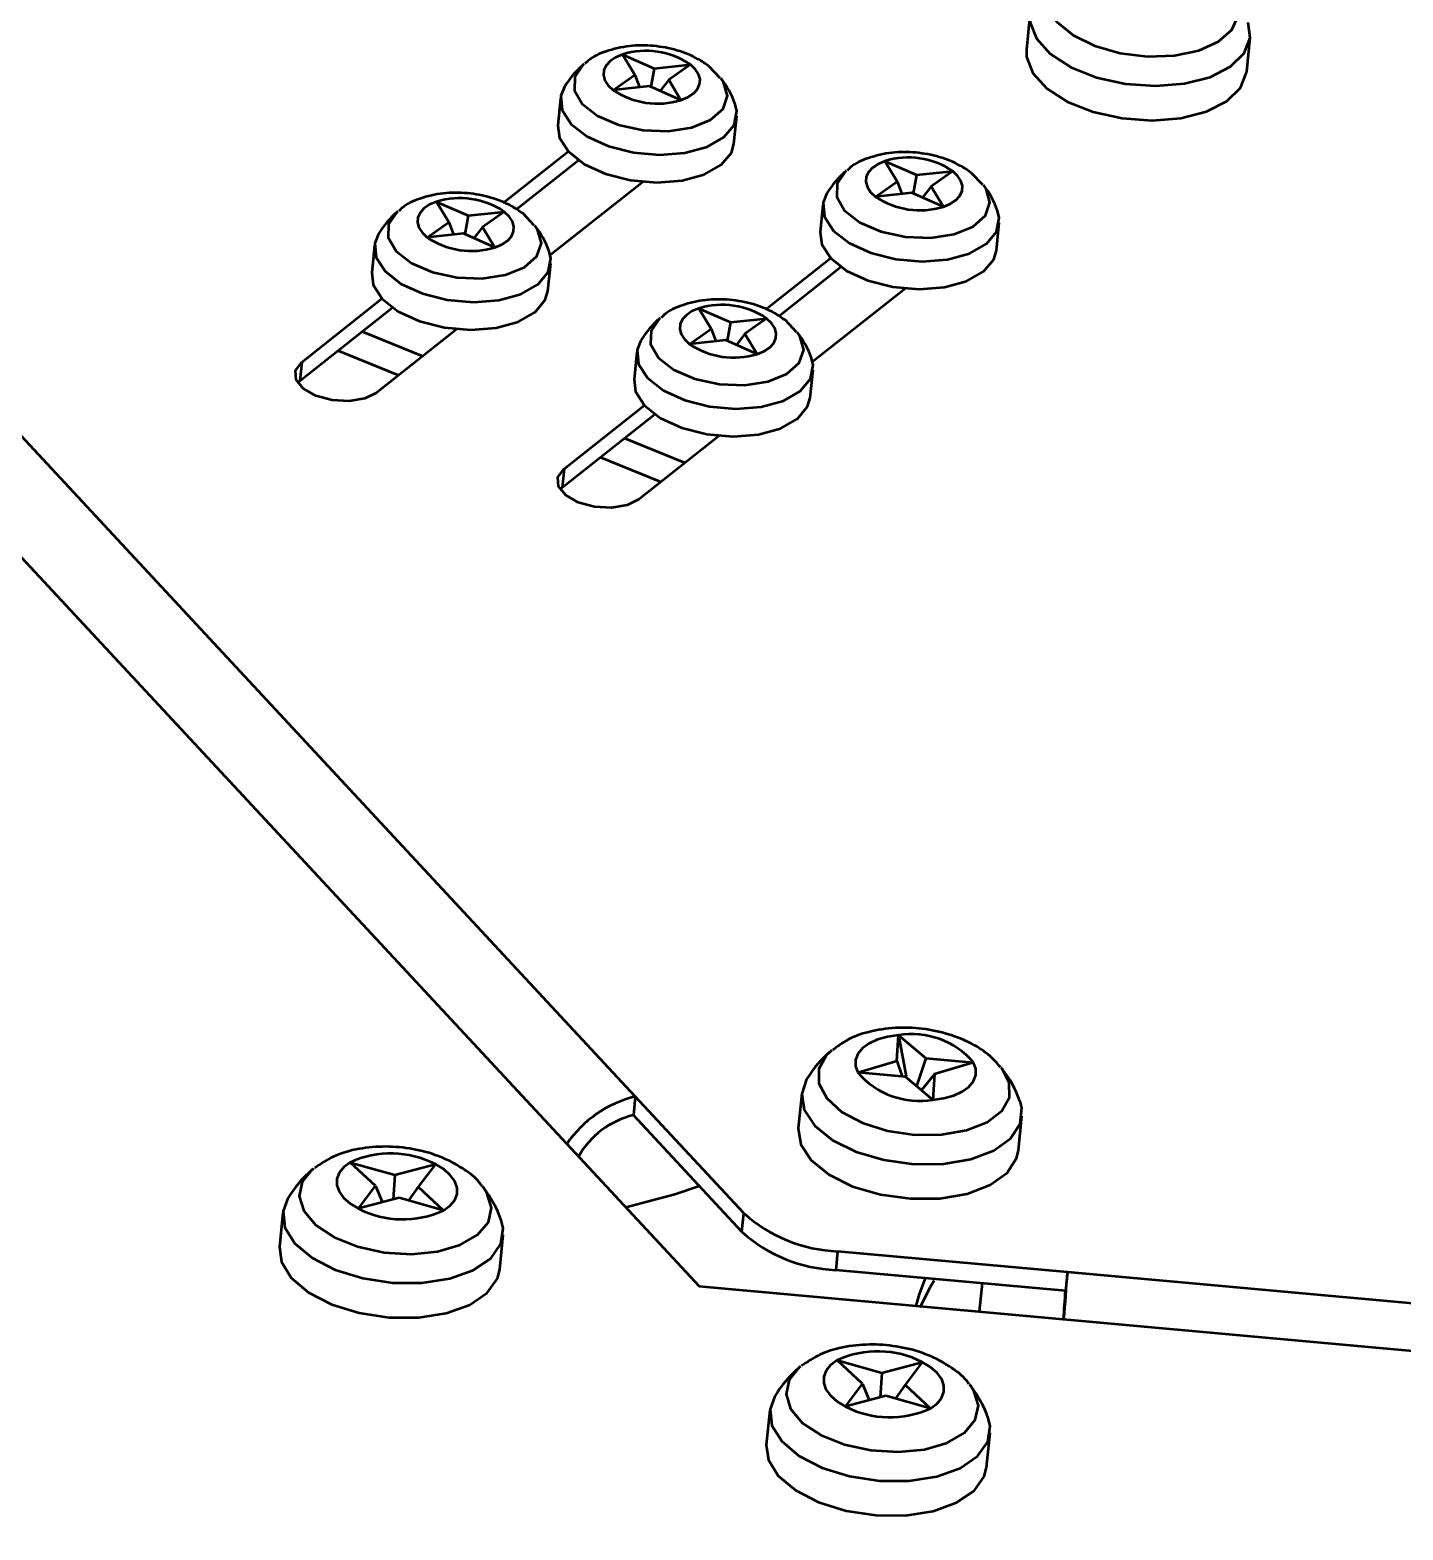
# Model space of a CAD drawing. Header units: millimetres. Extents: x 263 to 2983, y 441 to 2500.
# Drawn here: x 1690 to 1752, y 1827.3 to 1895.1 of the extents above; entities that cross this region are included whole.
import ezdxf

# ---------------------------------------------------------------- set-up
doc = ezdxf.new("R2010")
doc.units = ezdxf.units.MM
doc.header["$LTSCALE"] = 0.5
doc.layers.add('BOL', color=7, linetype='Continuous', lineweight=50)

msp = doc.modelspace()

# ---------------------------------------------------------------- linework, layer by layer
at = {"layer": 'BOL'}
for p, q in [((1663.596, 1899.196), (1720.176, 1838.337)), ((1735.123, 1895.774), (1734.963, 1894.213)), ((1744.91, 1893.191), (1745.071, 1894.751)), ((1717.276, 1893.065), (1716.723, 1893.984)), ((1716.723, 1893.984), (1718.146, 1893.355)), ((1718.146, 1893.355), (1717.996, 1892.523)), ((1718.146, 1893.355), (1719.782, 1893.532)), ((1719.782, 1893.532), (1718.805, 1892.839)), ((1721.135, 1892.914), (1720.629, 1893.445)), ((1716.299, 1892.373), (1717.276, 1893.065)), ((1717.276, 1893.065), (1717.485, 1892.501)), ((1718.805, 1892.839), (1718.415, 1892.338)), ((1718.805, 1892.839), (1719.358, 1891.921)), ((1717.297, 1846.907), (1674.962, 1892.444)), ((1713.923, 1892.015), (1713.794, 1890.766)), ((1717.934, 1892.55), (1716.299, 1892.373)), ((1719.358, 1891.921), (1717.934, 1892.55)), ((1721.753, 1889.948), (1721.881, 1891.196)), ((1711.328, 1887.284), (1714.261, 1889.605)), ((1711.928, 1886.986), (1714.728, 1889.201)), ((1729.126, 1888.247), (1728.573, 1889.166)), ((1728.573, 1889.166), (1729.997, 1888.537)), ((1729.997, 1888.537), (1731.632, 1888.714)), ((1731.632, 1888.714), (1730.656, 1888.021)), ((1732.986, 1888.096), (1732.48, 1888.627)), ((1717.647, 1888.228), (1713.454, 1884.91)), ((1728.15, 1887.555), (1729.126, 1888.247)), ((1729.126, 1888.247), (1729.335, 1887.683)), ((1729.997, 1888.537), (1729.847, 1887.704)), ((1730.656, 1888.021), (1730.265, 1887.519)), ((1730.656, 1888.021), (1731.209, 1887.103)), ((1708.87, 1886.412), (1708.317, 1887.33)), ((1708.317, 1887.33), (1709.74, 1886.702)), ((1729.785, 1887.732), (1728.15, 1887.555)), ((1731.209, 1887.103), (1729.785, 1887.732)), ((1709.74, 1886.702), (1709.59, 1885.869)), ((1709.74, 1886.702), (1711.376, 1886.879)), ((1711.376, 1886.879), (1710.399, 1886.186)), ((1712.73, 1886.261), (1712.224, 1886.792)), ((1725.773, 1887.196), (1725.645, 1885.948)), ((1707.893, 1885.719), (1708.87, 1886.412)), ((1709.529, 1885.896), (1707.893, 1885.719)), ((1708.87, 1886.412), (1709.079, 1885.848)), ((1710.952, 1885.268), (1709.529, 1885.896)), ((1710.399, 1886.186), (1710.009, 1885.684)), ((1710.399, 1886.186), (1710.952, 1885.268)), ((1733.603, 1885.13), (1733.731, 1886.378)), ((1705.517, 1885.361), (1705.389, 1884.113)), ((1713.347, 1883.295), (1713.475, 1884.543)), ((1723.178, 1882.466), (1726.111, 1884.787)), ((1723.779, 1882.167), (1726.578, 1884.383)), ((1729.497, 1883.41), (1725.305, 1880.092)), ((1702.14, 1879.238), (1706.322, 1882.548)), ((1702.227, 1880.08), (1705.855, 1882.952)), ((1720.721, 1881.594), (1720.168, 1882.512)), ((1720.168, 1882.512), (1721.591, 1881.884)), ((1721.591, 1881.884), (1721.441, 1881.051)), ((1721.591, 1881.884), (1723.226, 1882.06)), ((1723.226, 1882.06), (1722.25, 1881.368)), ((1724.58, 1881.443), (1724.074, 1881.973)), ((1704.962, 1881.471), (1707.702, 1880.357)), ((1709.241, 1881.575), (1705.613, 1878.703)), ((1719.744, 1880.901), (1720.721, 1881.594)), ((1720.721, 1881.594), (1720.93, 1881.03)), ((1722.25, 1881.368), (1721.86, 1880.866)), ((1722.25, 1881.368), (1722.803, 1880.449)), ((1703.864, 1880.602), (1706.604, 1879.488)), ((1717.368, 1880.543), (1717.239, 1879.295)), ((1721.379, 1881.078), (1719.744, 1880.901)), ((1722.803, 1880.449), (1721.379, 1881.078)), ((1702.227, 1880.08), (1702.14, 1879.238)), ((1702.051, 1879.158), (1702.14, 1879.238)), ((1725.197, 1878.477), (1725.326, 1879.725)), ((1714.077, 1875.262), (1717.706, 1878.133)), ((1713.991, 1874.42), (1718.173, 1877.73)), ((1716.812, 1876.653), (1719.553, 1875.539)), ((1721.091, 1876.757), (1717.463, 1873.885)), ((1715.714, 1875.784), (1718.455, 1874.67)), ((1714.077, 1875.262), (1713.991, 1874.42)), ((1713.901, 1874.34), (1713.991, 1874.42)), ((1729.109, 1848.525), (1729.177, 1849.678)), ((1729.177, 1849.678), (1729.525, 1847.81)), ((1729.177, 1849.678), (1730.417, 1848.639)), ((1726.18, 1849.008), (1726.122, 1848.96)), ((1730.417, 1848.639), (1730.004, 1847.373)), ((1730.417, 1848.639), (1732.574, 1848.445)), ((1727.343, 1847.989), (1729.109, 1848.525)), ((1729.5, 1847.795), (1727.343, 1847.989)), ((1729.109, 1848.525), (1729.348, 1847.809)), ((1732.574, 1848.445), (1730.808, 1847.909)), ((1730.74, 1846.756), (1729.5, 1847.795)), ((1730.808, 1847.909), (1730.226, 1847.187)), ((1730.808, 1847.909), (1730.74, 1846.756)), ((1717.297, 1846.907), (1717.21, 1846.065)), ((1722.201, 1841.632), (1717.297, 1846.907)), ((1724.812, 1847.045), (1724.651, 1845.484)), ((1722.114, 1840.79), (1717.21, 1846.065)), ((1734.599, 1844.462), (1734.759, 1846.022)), ((1705.569, 1842.867), (1704.423, 1843.933)), ((1704.423, 1843.933), (1706.437, 1843.369)), ((1706.437, 1843.369), (1708.265, 1843.85)), ((1708.265, 1843.85), (1707.49, 1842.826)), ((1706.437, 1843.369), (1706.359, 1842.255)), ((1704.795, 1841.843), (1705.569, 1842.867)), ((1705.569, 1842.867), (1705.871, 1842.126)), ((1707.49, 1842.826), (1707.05, 1842.205)), ((1707.49, 1842.826), (1708.637, 1841.76)), ((1710.437, 1842.793), (1710.398, 1842.842)), ((1706.623, 1842.324), (1704.795, 1841.843)), ((1708.637, 1841.76), (1706.623, 1842.324)), ((1701.383, 1841.674), (1701.222, 1840.114)), ((1722.114, 1840.79), (1722.201, 1841.632)), ((1711.17, 1839.091), (1711.33, 1840.652)), ((1726.433, 1839.911), (1726.347, 1839.069)), ((1736.814, 1838.972), (1726.433, 1839.911)), ((1736.728, 1838.13), (1726.347, 1839.069)), ((1732.846, 1837.19), (1732.977, 1838.469)), ((1736.814, 1838.972), (1736.728, 1838.13)), ((1826.431, 1830.86), (1736.814, 1838.972)), ((1720.176, 1838.337), (1841.86, 1827.324)), ((1727.561, 1833.926), (1726.414, 1834.991)), ((1726.414, 1834.991), (1728.429, 1834.428)), ((1728.429, 1834.428), (1728.351, 1833.314)), ((1728.429, 1834.428), (1730.257, 1834.909)), ((1730.257, 1834.909), (1729.482, 1833.885)), ((1726.786, 1832.902), (1727.561, 1833.926)), ((1727.561, 1833.926), (1727.863, 1833.185)), ((1729.482, 1833.885), (1729.042, 1833.263)), ((1729.482, 1833.885), (1730.629, 1832.819)), ((1732.429, 1833.852), (1732.39, 1833.901)), ((1728.615, 1833.383), (1726.786, 1832.902)), ((1730.629, 1832.819), (1728.615, 1833.383)), ((1723.375, 1832.733), (1723.214, 1831.173)), ((1733.162, 1830.15), (1733.322, 1831.71))]:
    msp.add_line(p, q, dxfattribs=at)
at = {"layer": 'BOL', "flags": 128}
for points in [[(1736.434, 1897.689), (1736.151, 1897.394), (1735.867, 1896.768), (1735.935, 1896.1), (1736.347, 1895.444), (1737.072, 1894.852), (1738.05, 1894.373), (1739.202, 1894.046), (1740.435, 1893.897), (1741.648, 1893.938), (1742.744, 1894.166), (1743.634, 1894.562), (1744.245, 1895.095), (1744.529, 1895.721), (1744.461, 1896.389), (1744.177, 1896.893)], [(1735.346, 1896.414), (1735.215, 1896.152), (1735.129, 1895.432), (1735.411, 1894.699), (1736.041, 1894.008), (1736.972, 1893.409), (1738.134, 1892.949), (1739.442, 1892.66), (1740.799, 1892.563), (1742.103, 1892.668), (1743.259, 1892.964), (1744.18, 1893.431), (1744.799, 1894.034), (1745.068, 1894.728), (1744.983, 1895.424)], [(1734.963, 1894.213), (1734.969, 1893.871), (1735.251, 1893.138), (1735.881, 1892.447), (1736.811, 1891.849), (1737.974, 1891.388), (1739.282, 1891.099), (1740.638, 1891.003), (1741.943, 1891.107), (1743.099, 1891.404), (1744.02, 1891.871), (1744.638, 1892.473), (1744.908, 1893.167), (1744.91, 1893.191)], [(1714.971, 1893.547), (1714.946, 1893.525), (1714.56, 1892.975), (1714.544, 1892.361), (1714.901, 1891.751), (1715.592, 1891.21), (1716.542, 1890.798), (1717.648, 1890.557), (1718.791, 1890.516), (1719.845, 1890.678), (1720.698, 1891.025), (1721.257, 1891.521), (1721.46, 1892.111), (1721.287, 1892.731), (1721.166, 1892.91)], [(1716.723, 1893.984), (1716.408, 1893.851), (1716.157, 1893.684), (1715.977, 1893.488), (1715.877, 1893.272), (1715.86, 1893.044), (1715.927, 1892.812), (1716.075, 1892.585), (1716.299, 1892.373)], [(1719.358, 1891.921), (1719.672, 1892.054), (1719.924, 1892.221), (1720.103, 1892.417), (1720.203, 1892.633), (1720.22, 1892.861), (1720.153, 1893.093), (1720.005, 1893.32), (1719.782, 1893.532)], [(1714.101, 1892.527), (1713.937, 1892.111), (1713.995, 1891.469), (1714.401, 1890.84), (1715.118, 1890.279), (1716.082, 1889.836), (1717.208, 1889.55), (1718.396, 1889.447), (1719.539, 1889.535), (1720.537, 1889.807), (1721.301, 1890.24), (1721.763, 1890.793), (1721.882, 1891.419), (1721.811, 1891.735)], [(1713.794, 1890.766), (1713.867, 1890.221), (1714.273, 1889.592), (1714.99, 1889.031), (1715.954, 1888.588), (1717.08, 1888.302), (1718.267, 1888.198), (1719.411, 1888.287), (1720.409, 1888.559), (1721.173, 1888.991), (1721.635, 1889.545), (1721.753, 1889.948)], [(1726.822, 1888.729), (1726.797, 1888.707), (1726.411, 1888.157), (1726.395, 1887.543), (1726.752, 1886.933), (1727.443, 1886.392), (1728.393, 1885.979), (1729.499, 1885.739), (1730.641, 1885.698), (1731.696, 1885.86), (1732.549, 1886.207), (1733.107, 1886.703), (1733.311, 1887.293), (1733.138, 1887.913), (1733.017, 1888.092)], [(1728.573, 1889.166), (1728.259, 1889.033), (1728.007, 1888.865), (1727.828, 1888.67), (1727.728, 1888.454), (1727.711, 1888.225), (1727.778, 1887.994), (1727.926, 1887.767), (1728.15, 1887.555)], [(1731.209, 1887.103), (1731.523, 1887.236), (1731.775, 1887.403), (1731.954, 1887.599), (1732.054, 1887.815), (1732.071, 1888.043), (1732.004, 1888.275), (1731.856, 1888.502), (1731.632, 1888.714)], [(1708.317, 1887.33), (1708.003, 1887.198), (1707.751, 1887.03), (1707.572, 1886.835), (1707.472, 1886.619), (1707.455, 1886.39), (1707.522, 1886.158), (1707.67, 1885.932), (1707.893, 1885.719)], [(1725.952, 1887.709), (1725.787, 1887.292), (1725.846, 1886.651), (1726.252, 1886.022), (1726.969, 1885.461), (1727.933, 1885.018), (1729.059, 1884.732), (1730.246, 1884.628), (1731.39, 1884.717), (1732.388, 1884.989), (1733.152, 1885.422), (1733.614, 1885.975), (1733.733, 1886.601), (1733.661, 1886.917)], [(1706.566, 1886.893), (1706.541, 1886.872), (1706.154, 1886.321), (1706.139, 1885.708), (1706.496, 1885.098), (1707.187, 1884.557), (1708.137, 1884.144), (1709.243, 1883.904), (1710.385, 1883.863), (1711.44, 1884.024), (1712.292, 1884.372), (1712.851, 1884.867), (1713.055, 1885.457), (1712.882, 1886.078), (1712.76, 1886.256)], [(1710.952, 1885.268), (1711.267, 1885.4), (1711.518, 1885.568), (1711.698, 1885.763), (1711.798, 1885.979), (1711.814, 1886.208), (1711.748, 1886.44), (1711.599, 1886.666), (1711.376, 1886.879)], [(1705.695, 1885.874), (1705.531, 1885.457), (1705.59, 1884.816), (1705.996, 1884.187), (1706.712, 1883.626), (1707.677, 1883.183), (1708.802, 1882.897), (1709.99, 1882.793), (1711.134, 1882.882), (1712.132, 1883.154), (1712.896, 1883.586), (1713.357, 1884.14), (1713.476, 1884.766), (1713.405, 1885.081)], [(1725.645, 1885.948), (1725.718, 1885.403), (1726.123, 1884.774), (1726.84, 1884.213), (1727.804, 1883.769), (1728.93, 1883.483), (1730.118, 1883.38), (1731.261, 1883.469), (1732.26, 1883.741), (1733.023, 1884.173), (1733.485, 1884.727), (1733.603, 1885.13)], [(1705.389, 1884.113), (1705.461, 1883.568), (1705.867, 1882.939), (1706.584, 1882.377), (1707.548, 1881.934), (1708.674, 1881.648), (1709.862, 1881.545), (1711.005, 1881.633), (1712.003, 1881.906), (1712.767, 1882.338), (1713.229, 1882.892), (1713.347, 1883.295)], [(1720.168, 1882.512), (1719.853, 1882.379), (1719.602, 1882.212), (1719.422, 1882.017), (1719.322, 1881.8), (1719.305, 1881.572), (1719.372, 1881.34), (1719.52, 1881.114), (1719.744, 1880.901)], [(1718.416, 1882.075), (1718.391, 1882.054), (1718.005, 1881.503), (1717.989, 1880.89), (1718.346, 1880.28), (1719.037, 1879.739), (1719.987, 1879.326), (1721.093, 1879.086), (1722.236, 1879.044), (1723.29, 1879.206), (1724.143, 1879.554), (1724.702, 1880.049), (1724.905, 1880.639), (1724.732, 1881.259), (1724.611, 1881.438)], [(1722.803, 1880.449), (1723.117, 1880.582), (1723.369, 1880.75), (1723.548, 1880.945), (1723.648, 1881.161), (1723.665, 1881.39), (1723.598, 1881.622), (1723.45, 1881.848), (1723.226, 1882.06)], [(1717.546, 1881.056), (1717.382, 1880.639), (1717.44, 1879.998), (1717.846, 1879.369), (1718.563, 1878.808), (1719.527, 1878.364), (1720.653, 1878.078), (1721.84, 1877.975), (1722.984, 1878.064), (1723.982, 1878.336), (1724.746, 1878.768), (1725.208, 1879.322), (1725.327, 1879.947), (1725.256, 1880.263)], [(1705.613, 1878.703), (1705.082, 1878.437), (1704.374, 1878.317), (1703.597, 1878.36), (1702.869, 1878.56), (1702.301, 1878.886), (1701.98, 1879.29), (1701.954, 1879.709), (1702.227, 1880.08)], [(1717.239, 1879.295), (1717.312, 1878.749), (1717.718, 1878.12), (1718.435, 1877.559), (1719.399, 1877.116), (1720.525, 1876.83), (1721.712, 1876.727), (1722.856, 1876.815), (1723.854, 1877.088), (1724.618, 1877.52), (1725.08, 1878.073), (1725.197, 1878.477)], [(1717.463, 1873.885), (1716.932, 1873.619), (1716.224, 1873.499), (1715.447, 1873.542), (1714.72, 1873.742), (1714.152, 1874.068), (1713.83, 1874.472), (1713.804, 1874.891), (1714.077, 1875.262)], [(1729.177, 1849.678), (1728.681, 1849.606), (1728.235, 1849.48), (1727.855, 1849.306), (1727.556, 1849.089), (1727.35, 1848.84), (1727.243, 1848.566), (1727.241, 1848.279), (1727.343, 1847.989)], [(1726.122, 1848.96), (1725.923, 1848.766), (1725.58, 1848.153), (1725.586, 1847.488), (1725.94, 1846.825), (1726.615, 1846.219), (1727.554, 1845.717), (1728.682, 1845.362), (1729.908, 1845.18), (1731.132, 1845.188)], [(1730.74, 1846.756), (1731.235, 1846.828), (1731.682, 1846.954), (1732.061, 1847.129), (1732.36, 1847.345), (1732.567, 1847.595), (1732.674, 1847.868), (1732.676, 1848.155), (1732.574, 1848.445)], [(1731.132, 1845.188), (1732.255, 1845.385), (1733.186, 1845.754), (1733.85, 1846.266), (1734.193, 1846.879), (1734.187, 1847.544), (1733.866, 1848.164)], [(1733.866, 1848.164), (1733.832, 1848.206), (1733.824, 1848.216)], [(1725.034, 1847.686), (1724.811, 1847.035), (1724.927, 1846.301), (1725.403, 1845.584), (1726.204, 1844.938), (1727.271, 1844.41), (1728.525, 1844.039), (1729.872, 1843.854), (1731.212, 1843.867)], [(1731.212, 1843.867), (1732.447, 1844.078), (1733.484, 1844.471), (1734.247, 1845.017), (1734.679, 1845.676), (1734.748, 1846.398), (1734.672, 1846.695)], [(1724.651, 1845.484), (1724.65, 1845.474), (1724.766, 1844.74), (1725.243, 1844.024), (1726.044, 1843.377), (1727.111, 1842.849), (1728.364, 1842.479), (1729.711, 1842.293), (1731.052, 1842.306)], [(1704.423, 1843.933), (1704.124, 1843.716), (1703.919, 1843.466), (1703.814, 1843.192), (1703.813, 1842.905), (1703.916, 1842.615), (1704.12, 1842.335), (1704.417, 1842.074), (1704.795, 1841.843)], [(1708.637, 1841.76), (1708.935, 1841.977), (1709.14, 1842.227), (1709.245, 1842.501), (1709.246, 1842.788), (1709.143, 1843.078), (1708.939, 1843.358), (1708.642, 1843.619), (1708.265, 1843.85)], [(1731.052, 1842.306), (1732.286, 1842.517), (1733.324, 1842.911), (1734.087, 1843.457), (1734.519, 1844.115), (1734.599, 1844.462)], [(1702.693, 1843.589), (1702.256, 1843.055), (1702.111, 1842.406), (1702.318, 1841.736), (1702.86, 1841.099), (1703.694, 1840.546), (1704.751, 1840.124), (1705.947, 1839.865), (1707.184, 1839.791), (1708.362, 1839.907), (1709.386, 1840.205), (1710.173, 1840.66), (1710.659, 1841.236), (1710.804, 1841.885), (1710.597, 1842.555), (1710.437, 1842.793)], [(1702.768, 1843.651), (1702.742, 1843.63), (1702.693, 1843.589)], [(1720.197, 1842.852), (1719.087, 1842.473), (1716.874, 1841.895), (1716.869, 1841.894)], [(1701.605, 1842.315), (1701.389, 1841.726), (1701.474, 1840.993), (1701.92, 1840.272), (1702.696, 1839.618), (1703.743, 1839.078), (1704.984, 1838.693), (1706.327, 1838.491), (1707.672, 1838.487), (1708.919, 1838.682), (1709.977, 1839.06), (1710.766, 1839.595), (1711.227, 1840.246), (1711.328, 1840.965), (1711.243, 1841.324)], [(1701.222, 1840.114), (1701.313, 1839.432), (1701.76, 1838.712), (1702.535, 1838.058), (1703.583, 1837.518), (1704.824, 1837.133), (1706.166, 1836.931), (1707.512, 1836.927), (1708.759, 1837.121), (1709.816, 1837.5), (1710.605, 1838.035), (1711.067, 1838.685), (1711.17, 1839.091)], [(1729.989, 1837.449), (1730.129, 1837.984), (1730.405, 1838.702)], [(1730.165, 1837.372), (1730.614, 1838.293), (1730.801, 1838.594)], [(1724.685, 1834.648), (1724.248, 1834.113), (1724.103, 1833.464), (1724.31, 1832.794), (1724.852, 1832.157), (1725.686, 1831.605), (1726.743, 1831.182), (1727.939, 1830.924), (1729.176, 1830.849), (1730.354, 1830.966), (1731.378, 1831.264), (1732.165, 1831.719), (1732.65, 1832.294), (1732.796, 1832.943), (1732.589, 1833.614), (1732.429, 1833.852)], [(1724.76, 1834.709), (1724.734, 1834.689), (1724.685, 1834.648)], [(1726.414, 1834.991), (1726.116, 1834.775), (1725.911, 1834.525), (1725.806, 1834.251), (1725.805, 1833.963), (1725.908, 1833.674), (1726.112, 1833.394), (1726.409, 1833.133), (1726.786, 1832.902)], [(1730.629, 1832.819), (1730.927, 1833.036), (1731.132, 1833.286), (1731.237, 1833.56), (1731.238, 1833.847), (1731.135, 1834.136), (1730.931, 1834.417), (1730.634, 1834.678), (1730.257, 1834.909)], [(1723.597, 1833.374), (1723.381, 1832.785), (1723.465, 1832.052), (1723.912, 1831.331), (1724.688, 1830.677), (1725.735, 1830.137), (1726.976, 1829.752), (1728.319, 1829.55), (1729.664, 1829.546), (1730.911, 1829.741), (1731.969, 1830.119), (1732.758, 1830.654), (1733.219, 1831.305), (1733.32, 1832.023), (1733.235, 1832.383)], [(1723.214, 1831.173), (1723.305, 1830.491), (1723.752, 1829.771), (1724.527, 1829.116), (1725.575, 1828.577), (1726.816, 1828.191), (1728.158, 1827.989), (1729.503, 1827.986), (1730.751, 1828.18), (1731.808, 1828.559), (1732.597, 1829.093), (1733.059, 1829.744), (1733.162, 1830.15)]]:
    msp.add_lwpolyline(points, dxfattribs=at)
at = {"layer": 'BOL'}
for centre, radius, start, end in [((1717.779, 1890.554), 3.589, 56.07667, 107.11591), ((1717.766, 1890.28), 4.299, 130.54445, 148.48304), ((1717.766, 1890.28), 4.299, 19.77755, 37.71613), ((1718.302, 1895.351), 3.589, 236.07667, 287.11592), ((1729.629, 1885.736), 3.589, 56.07666, 107.11592), ((1729.616, 1885.462), 4.299, 130.54445, 148.48304), ((1729.616, 1885.462), 4.299, 19.77755, 37.71613), ((1709.373, 1883.901), 3.589, 56.07803, 107.11646), ((1730.152, 1890.533), 3.589, 236.07666, 287.11592), ((1709.36, 1883.627), 4.299, 130.54445, 148.48304), ((1709.36, 1883.627), 4.299, 19.77755, 37.71613), ((1709.896, 1888.697), 3.589, 236.07666, 287.11592), ((1721.224, 1879.083), 3.589, 56.07667, 107.11591), ((1721.21, 1878.809), 4.299, 130.54445, 148.48304), ((1721.21, 1878.809), 4.299, 19.77755, 37.71613), ((1721.747, 1883.879), 3.589, 236.07667, 287.11592), ((1729.778, 1846.039), 3.688, 40.70822, 99.37817), ((1729.615, 1844.877), 5.373, 130.54445, 148.48304), ((1730.139, 1850.395), 3.688, 220.70835, 279.37926), ((1729.615, 1844.877), 5.373, 19.77755, 37.71613), ((1718.524, 1841.84), 5.213, 103.61099, 145.93927), ((1718.13, 1842.261), 3.914, 103.59458, 150.35815), ((1706.259, 1839.923), 4.41, 62.94261, 114.60213), ((1706.186, 1839.506), 5.373, 130.54445, 148.48304), ((1706.186, 1839.506), 5.373, 19.77755, 37.71613), ((1706.801, 1845.771), 4.411, 242.94679, 294.59795), ((1726.722, 1846.686), 6.781, 228.18817, 267.56109), ((1726.635, 1845.844), 6.781, 228.18817, 267.56109), ((1637.976, 1845.343), 99.043, 355.07843, 356.3117), ((1673.355, 1842.138), 63.499, 355.22111, 356.38115), ((1728.25, 1830.981), 4.411, 62.94443, 114.59857), ((1728.178, 1830.565), 5.373, 130.54445, 148.48304), ((1728.178, 1830.565), 5.373, 19.77755, 37.71613), ((1728.793, 1836.829), 4.41, 242.94262, 294.60214)]:
    msp.add_arc(centre, radius, start, end, dxfattribs=at)
for points, knots in [([(1720.629, 1893.445), (1720.466, 1893.56), (1720.034, 1893.863), (1719.188, 1894.197), (1718.117, 1894.4), (1717, 1894.397), (1715.999, 1894.157), (1715.318, 1893.866), (1715.06, 1893.6), (1715.015, 1893.554)], [0, 0, 0, 0, 0.104166, 0.274588, 0.447303, 0.621888, 0.803535, 0.965604, 1, 1, 1, 1]), ([(1732.48, 1888.627), (1732.316, 1888.742), (1731.885, 1889.045), (1731.038, 1889.379), (1729.968, 1889.582), (1728.851, 1889.579), (1727.849, 1889.339), (1727.169, 1889.048), (1726.91, 1888.782), (1726.865, 1888.735)], [0, 0, 0, 0, 0.104167, 0.27459, 0.447295, 0.621881, 0.803531, 0.965604, 1, 1, 1, 1]), ([(1712.224, 1886.792), (1712.06, 1886.907), (1711.629, 1887.21), (1710.782, 1887.544), (1709.712, 1887.747), (1708.595, 1887.744), (1707.593, 1887.503), (1706.912, 1887.213), (1706.654, 1886.947), (1706.609, 1886.9)], [0, 0, 0, 0, 0.104165, 0.274586, 0.447301, 0.621885, 0.803533, 0.965604, 1, 1, 1, 1]), ([(1724.074, 1881.973), (1723.911, 1882.088), (1723.479, 1882.392), (1722.633, 1882.726), (1721.562, 1882.929), (1720.445, 1882.926), (1719.443, 1882.685), (1718.763, 1882.395), (1718.505, 1882.129), (1718.459, 1882.082)], [0, 0, 0, 0, 0.1041668, 0.27459, 0.4472952, 0.6218889, 0.8035373, 0.9656098, 1, 1, 1, 1]), ([(1733.79, 1848.227), (1733.642, 1848.401), (1733.28, 1848.822), (1732.486, 1849.324), (1731.451, 1849.751), (1730.263, 1849.996), (1729.024, 1850.04), (1727.852, 1849.858), (1726.892, 1849.526), (1726.415, 1849.159), (1726.222, 1849.011)], [0, 0, 0, 0, 0.087148, 0.211397, 0.347639, 0.486967, 0.626947, 0.770727, 0.907196, 1, 1, 1, 1]), ([(1709.008, 1843.944), (1708.808, 1844.038), (1708.259, 1844.296), (1707.251, 1844.562), (1706.018, 1844.679), (1704.787, 1844.571), (1703.68, 1844.263), (1703.08, 1843.862), (1702.805, 1843.678)], [0, 0, 0, 0, 0.103117, 0.283595, 0.46326, 0.646411, 0.838103, 1, 1, 1, 1]), ([(1710.373, 1842.86), (1710.36, 1842.88), (1710.183, 1843.157), (1709.718, 1843.527), (1709.228, 1843.815), (1709.008, 1843.944)], [0, 0, 0, 0, 0.042538, 0.569871, 1, 1, 1, 1]), ([(1731, 1835.003), (1730.8, 1835.097), (1730.251, 1835.355), (1729.243, 1835.62), (1728.01, 1835.738), (1726.779, 1835.63), (1725.672, 1835.322), (1725.072, 1834.921), (1724.797, 1834.737)], [0, 0, 0, 0, 0.103117, 0.283593, 0.463256, 0.64641, 0.838101, 1, 1, 1, 1]), ([(1732.365, 1833.918), (1732.352, 1833.939), (1732.175, 1834.216), (1731.71, 1834.586), (1731.22, 1834.874), (1731, 1835.003)], [0, 0, 0, 0, 0.042596, 0.56987, 1, 1, 1, 1])]:
    msp.add_open_spline(points, degree=3, knots=knots, dxfattribs=at)

doc.saveas('drawing.dxf')
